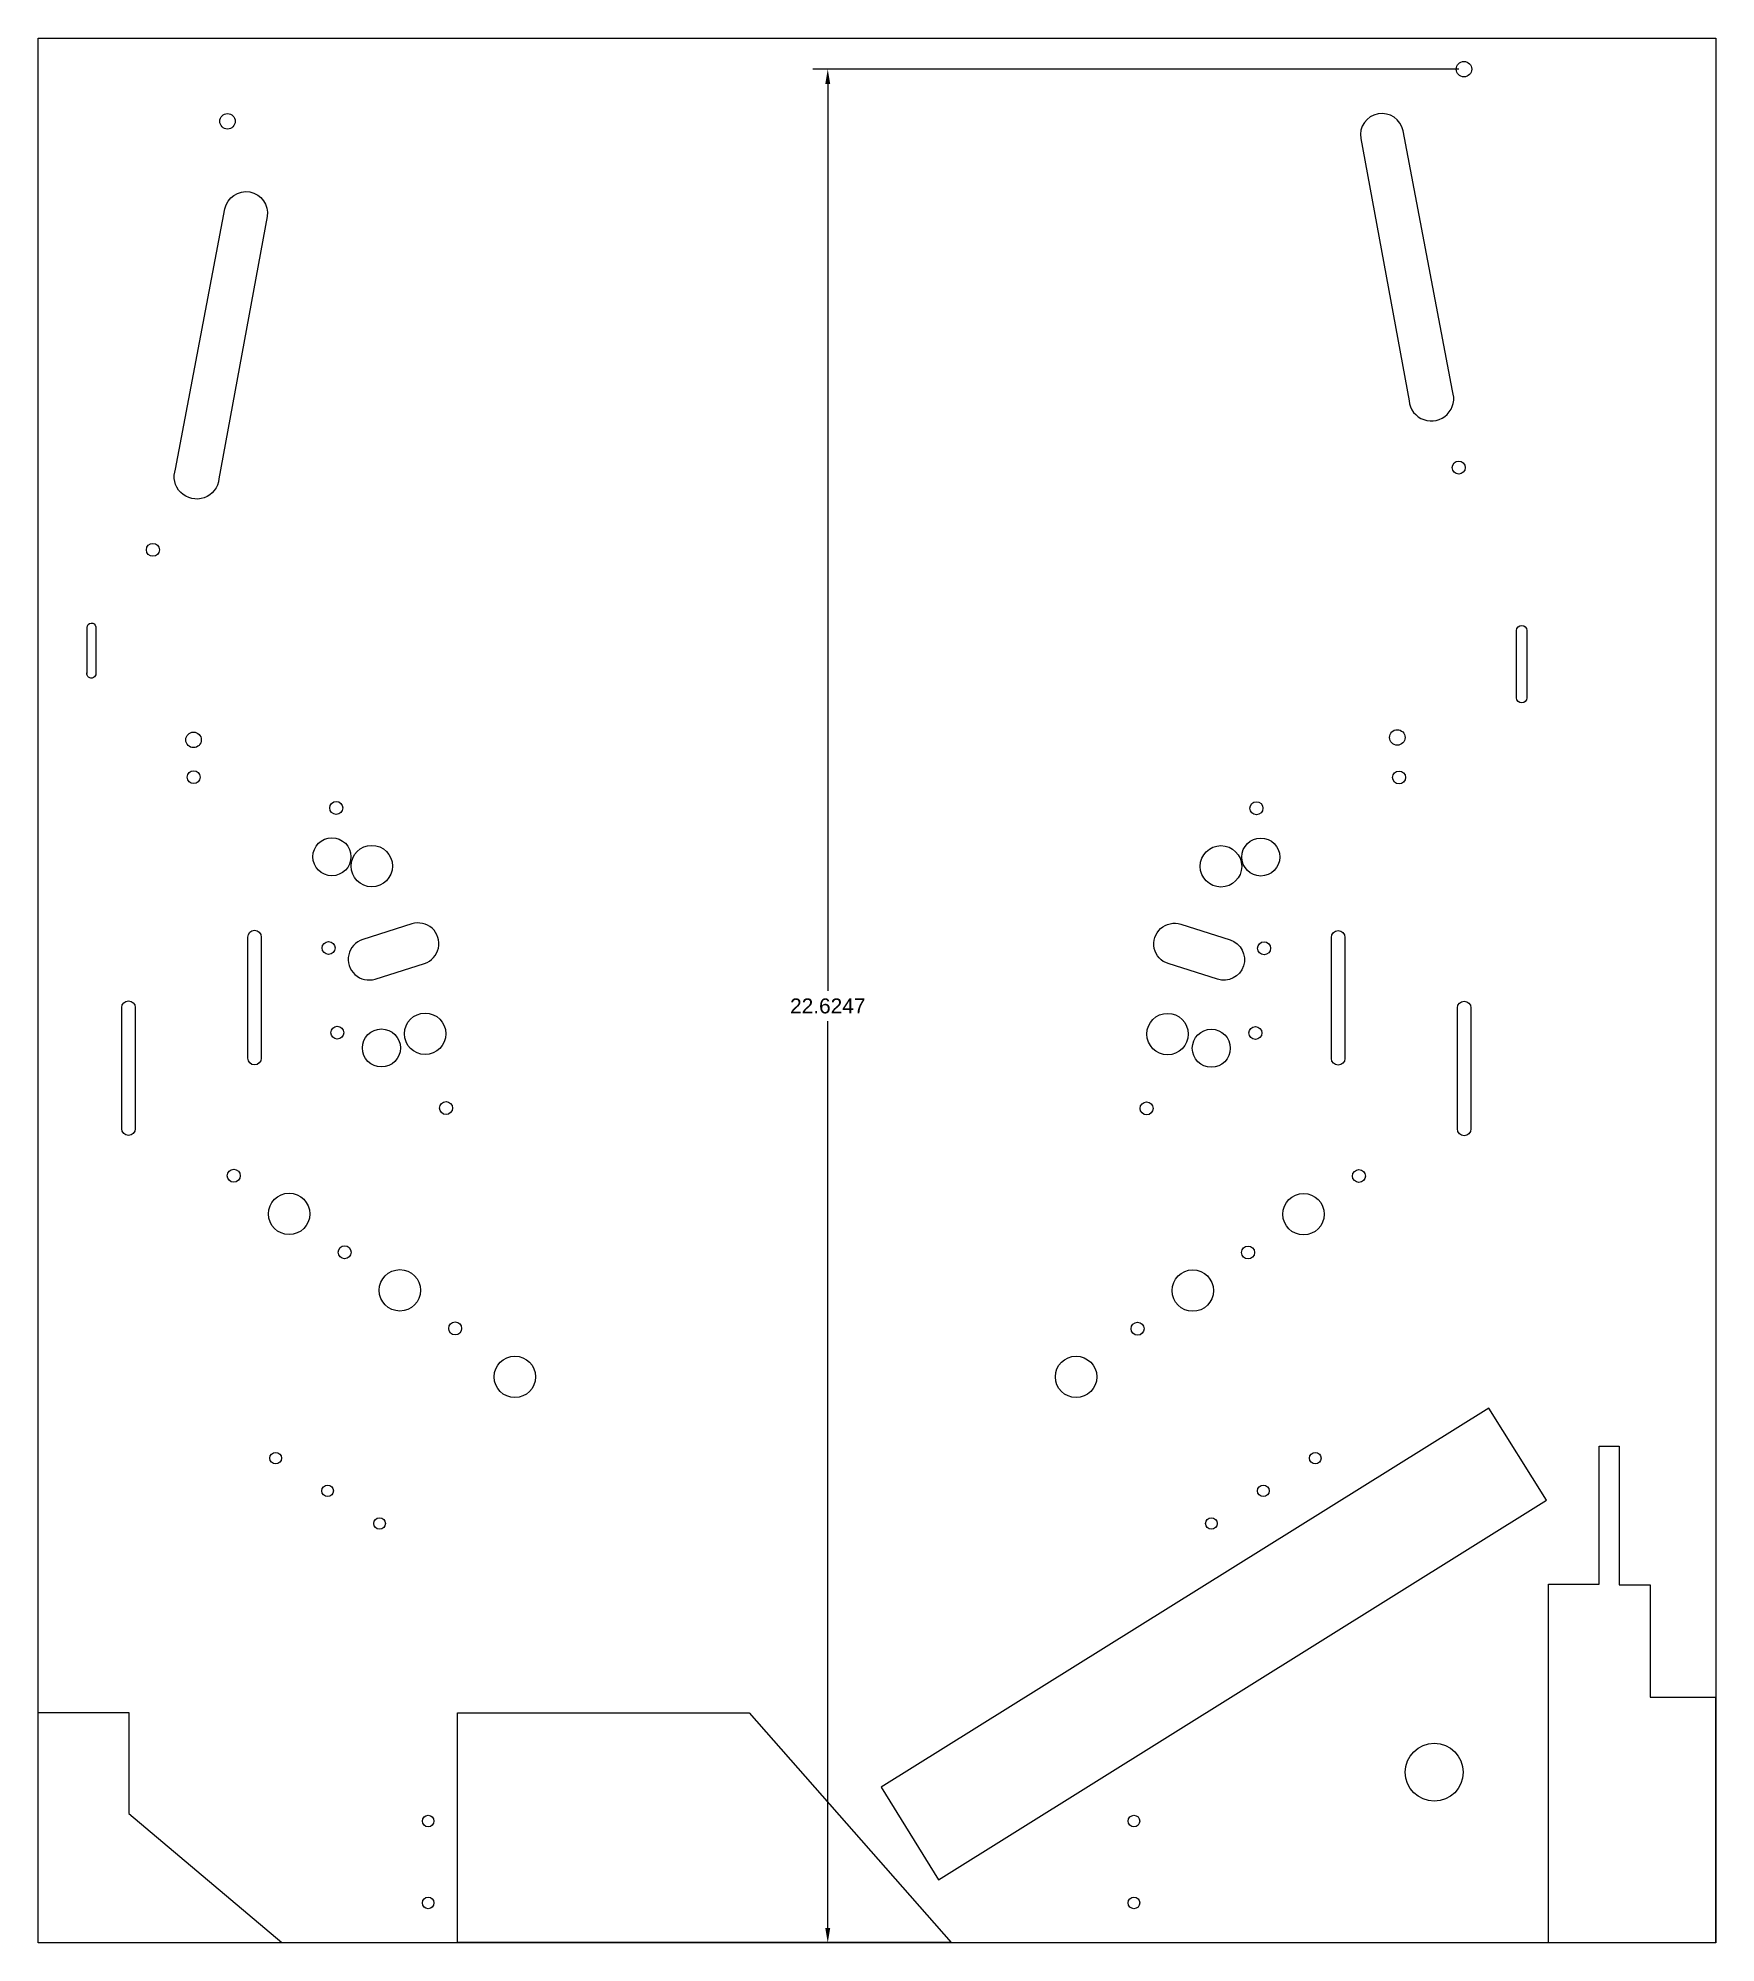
# Model space of a CAD drawing. Header units: inches. Extents: x 0 to 20.2, y 0 to 23.
import ezdxf

# ---------------------------------------------------------------- set-up
doc = ezdxf.new("R2010")
doc.units = ezdxf.units.IN
doc.header["$MEASUREMENT"] = 0
doc.layers.add('Playfield Border', color=7, linetype='Continuous')
doc.layers.add('Posts', color=7, linetype='Continuous')
doc.styles.get("Standard").update_dxf_attribs({"font": 'arial.ttf'})
doc.dimstyles.get("Standard").update_dxf_attribs({"dimtxt": 0.18, "dimasz": 0.18, "dimexe": 0.18, "dimexo": 0.0625, "dimgap": 0.09, "dimtad": 0, "dimtih": 1, "dimtoh": 1, "dimdec": 4, "dimzin": 0, "dimdsep": 46, "dimtxsty": 'Standard', "dimcen": 0.09, "dimadec": 0, "dimazin": 0, "dimtfac": 1, "dimtdec": 4, "dimtofl": 0, "dimtmove": 0, "dimatfit": 3, "dimfxl": 1, "dimtolj": 1, "dimtzin": 0, "dimarcsym": 0})

# ---------------------------------------------------------------- blocks, each defined once
blk = doc.blocks.new('*D2')
at = {"color": 0, "lineweight": -2}
for p, q in [((17.145, 22.611), (9.348, 22.611)), ((9.528, 22.431), (9.528, 11.481)), ((9.528, 0.166), (9.528, 11.117)), ((17.145, -0.014), (9.348, -0.014))]:
    blk.add_line(p, q, dxfattribs=at)
at = {"color": 0}
for points in [[(9.558, 22.431), (9.498, 22.431), (9.528, 22.611)], [(9.498, 0.166), (9.558, 0.166), (9.528, -0.014)]]:
    blk.add_solid(points, dxfattribs=at)
at = {"layer": 'Defpoints', "color": 0}
for p in [(17.207, 22.611), (9.528, -0.014), (17.207, -0.014)]:
    blk.add_point(p, dxfattribs=at)
at = {"color": 0, "insert": (9.528, 11.299), "char_height": 0.18, "attachment_point": 5}
blk.add_mtext('\\A1;22.6247', dxfattribs=at)

msp = doc.modelspace()

# ---------------------------------------------------------------- linework, layer by layer
at = {"color": 3}
for points in [[(17.06707, 18.72612), (16.47146, 21.86628, 0.98311094), (15.96003, 21.77422), (16.54366, 18.60771, 1.1341405), (17.06707, 18.72612)], [(1.65625, 17.78336), (2.25186, 20.92352, -0.98311094), (2.76329, 20.83146), (2.17965, 17.66495, -1.1341405), (1.65625, 17.78336)], [(0.58828, 15.31389), (0.58828, 15.87033, -0.92603114), (0.69466, 15.87851), (0.69466, 15.31389, -1.07306902), (0.58429, 15.32168)], [(17.84112, 15.0216), (17.84112, 15.83334, -1), (17.9655, 15.83334), (17.9655, 15.0216, -1), (17.84112, 15.0216)]]:
    msp.add_lwpolyline(points, format="xyb", dxfattribs=at)
for points in [[(2.52831, 10.66956), (2.52831, 12.13157, -1), (2.69115, 12.13157), (2.69115, 10.66956, -1)], [(4.06621, 11.62499), (4.66046, 11.81407, 1), (4.50886, 12.29054), (3.91461, 12.10146, 1)], [(14.23185, 11.62138), (13.6376, 11.81047, -1), (13.7892, 12.28693), (14.38345, 12.09785, -1)], [(15.60692, 10.66595), (15.60692, 12.12796, -1), (15.76975, 12.12796), (15.76975, 10.66595, -1)], [(1.00722, 9.81775), (1.00722, 11.27976, -1), (1.17006, 11.27976), (1.17006, 9.81775, -1)], [(17.128, 9.81415), (17.128, 11.27616, -1), (17.29084, 11.27616), (17.29084, 9.81415, -1)]]:
    msp.add_lwpolyline(points, format="xyb", close=True, dxfattribs=at)
msp.add_lwpolyline([(18.20142, 5.33221), (17.50766, 6.44187), (10.17148, 1.86498), (10.8664, 0.74634)], close=True, dxfattribs=at)
for centre, radius in [((17.14353, 17.80079), 0.07815), ((1.3827, 16.80744), 0.07815), ((1.87473, 14.0622), 0.07813), ((16.42333, 14.05859), 0.07813), ((3.59562, 13.69074), 0.07815), ((14.70245, 13.68713), 0.07815), ((3.54366, 13.10143), 0.2293), ((4.02428, 12.98899), 0.25), ((14.27378, 12.98538), 0.25), ((14.7544, 13.09782), 0.2293), ((3.5032, 11.99997), 0.07815), ((14.79486, 11.99636), 0.07815), ((3.60855, 10.97682), 0.07815), ((4.66858, 10.96402), 0.25), ((13.62948, 10.96041), 0.25), ((14.68951, 10.97322), 0.07815), ((4.14077, 10.7925), 0.2293), ((14.15729, 10.78889), 0.2293), ((4.92142, 10.06673), 0.07815), ((13.37665, 10.06313), 0.07815), ((2.35911, 9.2497), 0.07813), ((15.93896, 9.24609), 0.07813), ((3.02707, 8.78876), 0.25), ((15.27099, 8.78516), 0.25), ((3.69706, 8.32644), 0.07813), ((14.60101, 8.32283), 0.07813), ((4.36402, 7.8662), 0.25), ((13.93404, 7.86259), 0.25), ((5.03098, 7.40595), 0.07813), ((13.26708, 7.40234), 0.07813), ((5.75172, 6.82144), 0.25), ((12.52504, 6.82144), 0.25), ((2.8646, 5.83934), 0.07), ((15.41217, 5.83934), 0.07), ((3.49162, 5.44506), 0.07), ((14.78515, 5.44506), 0.07), ((4.11864, 5.05078), 0.07), ((14.15813, 5.05078), 0.07), ((16.84839, 2.04714), 0.3493), ((4.70523, 1.45782), 0.07), ((13.22365, 1.45782), 0.07), ((4.70523, 0.46912), 0.07), ((13.22365, 0.46912), 0.07)]:
    msp.add_circle(centre, radius, dxfattribs=at)
at = {"layer": 'Playfield Border'}
msp.add_lwpolyline([(-0.00264, -0.01351), (-0.00264, 22.98649), (20.24736, 22.98649), (20.24736, -0.01351)], close=True, dxfattribs=at)
for points in [[(18.22885, -0.0137), (18.22885, 4.31779), (18.83692, 4.31779), (18.83692, 5.98374), (19.07848, 5.98374), (19.07848, 4.30946), (19.45332, 4.30946), (19.45332, 2.9517), (20.24465, 2.9517), (20.24465, -0.0137), (18.22885, -0.0137)], [(-0.00264, -0.01351), (-0.00264, 2.76903), (1.09429, 2.76903), (1.09429, 1.54822), (2.93883, -0.00845), (-0.00264, -0.01351)], [(5.05927, -0.00929), (5.05927, 2.76286), (8.57777, 2.76286), (11.01673, -0.00929), (5.05927, -0.00929)]]:
    msp.add_lwpolyline(points, dxfattribs=at)
at = {"layer": 'Posts', "color": 1}
for centre in [(17.20716, 22.61118), (2.28327, 21.98211), (1.87317, 14.51248), (16.40234, 14.54177)]:
    msp.add_circle(centre, 0.0935, dxfattribs=at)

# ---------------------------------------------------------------- dimensions: what is measured, and where the dimension line sits
dim = msp.add_aligned_dim(p1=(17.20716, 22.61118), p2=(17.20716, -0.01351), distance=-7.67948, dimstyle='Standard')
dim.commit()
dim.dimension.update_dxf_attribs({"geometry": '*D2', "text_midpoint": (9.52768, 11.29884)})

doc.saveas('drawing.dxf')
